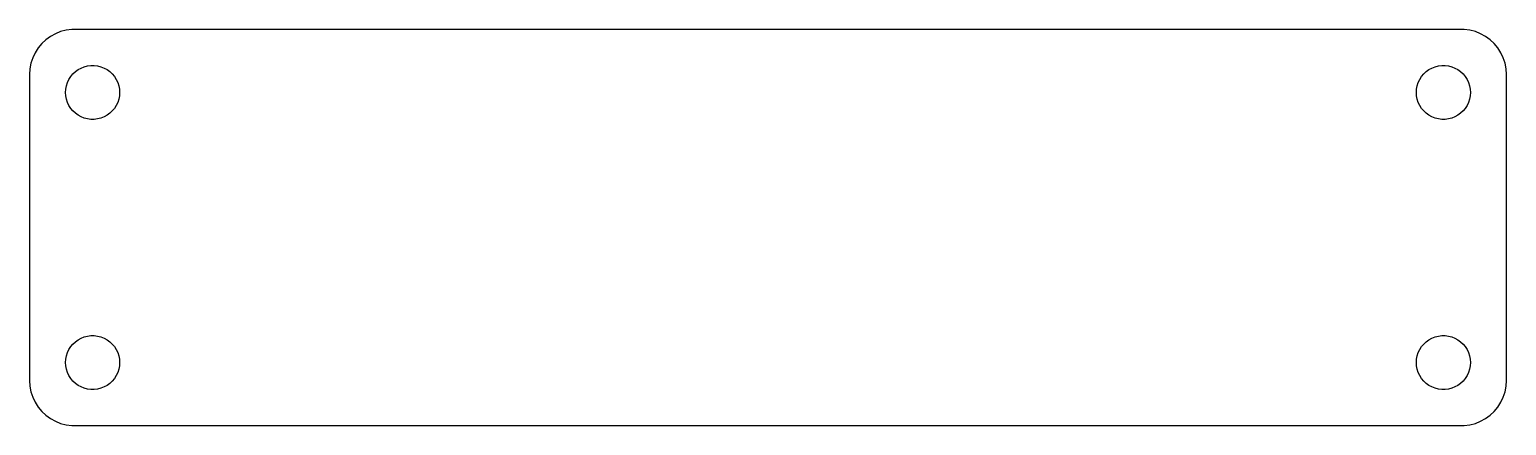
# Model space of a CAD drawing. Header units: metres. Extents: x -82 to 82, y -22 to 22.
import ezdxf

# ---------------------------------------------------------------- set-up
doc = ezdxf.new("R2010")
doc.units = ezdxf.units.M

msp = doc.modelspace()

# ---------------------------------------------------------------- linework, layer by layer
for p, q in [((-79.1289, 21.5241), (-79.6791, 21.2216)), ((-78.5451, 21.7553), (-79.1289, 21.5241)), ((-77.9369, 21.9114), (-78.5451, 21.7553)), ((-77.3139, 21.9901), (-77.9369, 21.9114)), ((77.3139, 21.9901), (-77.3139, 21.9901)), ((77.9369, 21.9114), (77.3139, 21.9901)), ((78.5451, 21.7553), (77.9369, 21.9114)), ((79.1289, 21.5241), (78.5451, 21.7553)), ((79.6791, 21.2216), (79.1289, 21.5241)), ((-81.0451, 19.9389), (-81.3815, 19.4088)), ((-80.6448, 20.4227), (-81.0451, 19.9389)), ((-80.1871, 20.8526), (-80.6448, 20.4227)), ((-79.6791, 21.2216), (-80.1871, 20.8526)), ((80.1871, 20.8526), (79.6791, 21.2216)), ((80.6448, 20.4227), (80.1871, 20.8526)), ((81.0451, 19.9389), (80.6448, 20.4227)), ((81.3815, 19.4088), (81.0451, 19.9389)), ((-81.8429, 18.2434), (-81.9606, 17.6267)), ((-81.6489, 18.8406), (-81.8429, 18.2434)), ((-81.3815, 19.4088), (-81.6489, 18.8406)), ((81.6489, 18.8406), (81.3815, 19.4088)), ((81.8429, 18.2434), (81.6489, 18.8406)), ((81.9606, 17.6267), (81.8429, 18.2434)), ((-81.9606, 17.6267), (-82, 17)), ((-82, 17), (-82, -17)), ((-77.7893, 16.1044), (-77.6289, 16.4453)), ((-77.6289, 16.4453), (-77.427, 16.7634)), ((-77.427, 16.7634), (-77.1869, 17.0536)), ((-77.1869, 17.0536), (-76.9123, 17.3115)), ((-76.9123, 17.3115), (-76.6075, 17.533)), ((-76.6075, 17.533), (-76.2773, 17.7145)), ((-76.2773, 17.7145), (-75.927, 17.8532)), ((-75.927, 17.8532), (-75.5621, 17.9469)), ((-75.5621, 17.9469), (-75.1884, 17.9941)), ((-75.1884, 17.9941), (-74.8116, 17.9941)), ((-74.8116, 17.9941), (-74.4379, 17.9469)), ((-74.4379, 17.9469), (-74.073, 17.8532)), ((-74.073, 17.8532), (-73.7227, 17.7145)), ((-73.7227, 17.7145), (-73.3925, 17.533)), ((-73.3925, 17.533), (-73.0877, 17.3115)), ((-73.0877, 17.3115), (-72.8131, 17.0536)), ((-72.8131, 17.0536), (-72.573, 16.7634)), ((-72.573, 16.7634), (-72.3711, 16.4453)), ((-72.3711, 16.4453), (-72.2107, 16.1044)), ((72.2107, 16.1044), (72.3711, 16.4453)), ((72.3711, 16.4453), (72.573, 16.7634)), ((72.573, 16.7634), (72.8131, 17.0536)), ((72.8131, 17.0536), (73.0877, 17.3115)), ((73.0877, 17.3115), (73.3925, 17.533)), ((73.3925, 17.533), (73.7227, 17.7145)), ((73.7227, 17.7145), (74.073, 17.8532)), ((74.073, 17.8532), (74.4379, 17.9469)), ((74.4379, 17.9469), (74.8116, 17.9941)), ((74.8116, 17.9941), (75.1884, 17.9941)), ((75.1884, 17.9941), (75.5621, 17.9469)), ((75.5621, 17.9469), (75.927, 17.8532)), ((75.927, 17.8532), (76.2773, 17.7145)), ((76.2773, 17.7145), (76.6075, 17.533)), ((76.6075, 17.533), (76.9123, 17.3115)), ((76.9123, 17.3115), (77.1869, 17.0536)), ((77.1869, 17.0536), (77.427, 16.7634)), ((77.427, 16.7634), (77.6289, 16.4453)), ((77.6289, 16.4453), (77.7893, 16.1044)), ((82, 17), (81.9606, 17.6267)), ((82, -17), (82, 17)), ((-78, 15), (-77.9763, 15.376)), ((-77.9763, 14.624), (-78, 15)), ((-77.9763, 15.376), (-77.9057, 15.7461)), ((-77.9057, 15.7461), (-77.7893, 16.1044)), ((-72.2107, 16.1044), (-72.0943, 15.7461)), ((-72.0943, 15.7461), (-72.0237, 15.376)), ((-72.0237, 15.376), (-72, 15)), ((-72, 15), (-72.0237, 14.624)), ((72, 15), (72.0237, 15.376)), ((72.0237, 14.624), (72, 15)), ((72.0237, 15.376), (72.0943, 15.7461)), ((72.0943, 15.7461), (72.2107, 16.1044)), ((77.7893, 16.1044), (77.9057, 15.7461)), ((77.9057, 15.7461), (77.9763, 15.376)), ((77.9763, 15.376), (78, 15)), ((78, 15), (77.9763, 14.624)), ((-77.9057, 14.2539), (-77.9763, 14.624)), ((-77.7893, 13.8956), (-77.9057, 14.2539)), ((-77.6289, 13.5547), (-77.7893, 13.8956)), ((-77.427, 13.2366), (-77.6289, 13.5547)), ((-77.1869, 12.9464), (-77.427, 13.2366)), ((-72.573, 13.2366), (-72.8131, 12.9464)), ((-72.3711, 13.5547), (-72.573, 13.2366)), ((-72.2107, 13.8956), (-72.3711, 13.5547)), ((-72.0943, 14.2539), (-72.2107, 13.8956)), ((-72.0237, 14.624), (-72.0943, 14.2539)), ((72.0943, 14.2539), (72.0237, 14.624)), ((72.2107, 13.8956), (72.0943, 14.2539)), ((72.3711, 13.5547), (72.2107, 13.8956)), ((72.573, 13.2366), (72.3711, 13.5547)), ((72.8131, 12.9464), (72.573, 13.2366)), ((77.427, 13.2366), (77.1869, 12.9464)), ((77.6289, 13.5547), (77.427, 13.2366)), ((77.7893, 13.8956), (77.6289, 13.5547)), ((77.9057, 14.2539), (77.7893, 13.8956)), ((77.9763, 14.624), (77.9057, 14.2539)), ((-76.9123, 12.6884), (-77.1869, 12.9464)), ((-76.6075, 12.467), (-76.9123, 12.6884)), ((-76.2773, 12.2855), (-76.6075, 12.467)), ((-75.927, 12.1468), (-76.2773, 12.2855)), ((-75.5621, 12.0531), (-75.927, 12.1468)), ((-75.1884, 12.0059), (-75.5621, 12.0531)), ((-74.8116, 12.0059), (-75.1884, 12.0059)), ((-74.4379, 12.0531), (-74.8116, 12.0059)), ((-74.073, 12.1468), (-74.4379, 12.0531)), ((-73.7227, 12.2855), (-74.073, 12.1468)), ((-73.3925, 12.467), (-73.7227, 12.2855)), ((-73.0877, 12.6884), (-73.3925, 12.467)), ((-72.8131, 12.9464), (-73.0877, 12.6884)), ((73.0877, 12.6884), (72.8131, 12.9464)), ((73.3925, 12.467), (73.0877, 12.6884)), ((73.7227, 12.2855), (73.3925, 12.467)), ((74.073, 12.1468), (73.7227, 12.2855)), ((74.4379, 12.0531), (74.073, 12.1468)), ((74.8116, 12.0059), (74.4379, 12.0531)), ((75.1884, 12.0059), (74.8116, 12.0059)), ((75.5621, 12.0531), (75.1884, 12.0059)), ((75.927, 12.1468), (75.5621, 12.0531)), ((76.2773, 12.2855), (75.927, 12.1468)), ((76.6075, 12.467), (76.2773, 12.2855)), ((76.9123, 12.6884), (76.6075, 12.467)), ((77.1869, 12.9464), (76.9123, 12.6884)), ((-77.427, -13.2366), (-77.1869, -12.9464)), ((-77.1869, -12.9464), (-76.9123, -12.6884)), ((-76.9123, -12.6884), (-76.6075, -12.467)), ((-76.6075, -12.467), (-76.2773, -12.2855)), ((-76.2773, -12.2855), (-75.927, -12.1468)), ((-75.927, -12.1468), (-75.5621, -12.0531)), ((-75.5621, -12.0531), (-75.1884, -12.0059)), ((-75.1884, -12.0059), (-74.8116, -12.0059)), ((-74.8116, -12.0059), (-74.4379, -12.0531)), ((-74.4379, -12.0531), (-74.073, -12.1468)), ((-74.073, -12.1468), (-73.7227, -12.2855)), ((-73.7227, -12.2855), (-73.3925, -12.467)), ((-73.3925, -12.467), (-73.0877, -12.6884)), ((-73.0877, -12.6884), (-72.8131, -12.9464)), ((-72.8131, -12.9464), (-72.573, -13.2366)), ((72.573, -13.2366), (72.8131, -12.9464)), ((72.8131, -12.9464), (73.0877, -12.6884)), ((73.0877, -12.6884), (73.3925, -12.467)), ((73.3925, -12.467), (73.7227, -12.2855)), ((73.7227, -12.2855), (74.073, -12.1468)), ((74.073, -12.1468), (74.4379, -12.0531)), ((74.4379, -12.0531), (74.8116, -12.0059)), ((74.8116, -12.0059), (75.1884, -12.0059)), ((75.1884, -12.0059), (75.5621, -12.0531)), ((75.5621, -12.0531), (75.927, -12.1468)), ((75.927, -12.1468), (76.2773, -12.2855)), ((76.2773, -12.2855), (76.6075, -12.467)), ((76.6075, -12.467), (76.9123, -12.6884)), ((76.9123, -12.6884), (77.1869, -12.9464)), ((77.1869, -12.9464), (77.427, -13.2366)), ((-78, -15), (-77.9763, -14.624)), ((-77.9763, -14.624), (-77.9057, -14.2539)), ((-77.9057, -14.2539), (-77.7893, -13.8956)), ((-77.7893, -13.8956), (-77.6289, -13.5547)), ((-77.6289, -13.5547), (-77.427, -13.2366)), ((-72.573, -13.2366), (-72.3711, -13.5547)), ((-72.3711, -13.5547), (-72.2107, -13.8956)), ((-72.2107, -13.8956), (-72.0943, -14.2539)), ((-72.0943, -14.2539), (-72.0237, -14.624)), ((-72.0237, -14.624), (-72, -15)), ((72, -15), (72.0237, -14.624)), ((72.0237, -14.624), (72.0943, -14.2539)), ((72.0943, -14.2539), (72.2107, -13.8956)), ((72.2107, -13.8956), (72.3711, -13.5547)), ((72.3711, -13.5547), (72.573, -13.2366)), ((77.427, -13.2366), (77.6289, -13.5547)), ((77.6289, -13.5547), (77.7893, -13.8956)), ((77.7893, -13.8956), (77.9057, -14.2539)), ((77.9057, -14.2539), (77.9763, -14.624)), ((77.9763, -14.624), (78, -15)), ((-77.9763, -15.376), (-78, -15)), ((-77.9057, -15.7461), (-77.9763, -15.376)), ((-77.7893, -16.1044), (-77.9057, -15.7461)), ((-77.6289, -16.4453), (-77.7893, -16.1044)), ((-72.2107, -16.1044), (-72.3711, -16.4453)), ((-72.0943, -15.7461), (-72.2107, -16.1044)), ((-72.0237, -15.376), (-72.0943, -15.7461)), ((-72, -15), (-72.0237, -15.376)), ((72.0237, -15.376), (72, -15)), ((72.0943, -15.7461), (72.0237, -15.376)), ((72.2107, -16.1044), (72.0943, -15.7461)), ((72.3711, -16.4453), (72.2107, -16.1044)), ((77.7893, -16.1044), (77.6289, -16.4453)), ((77.9057, -15.7461), (77.7893, -16.1044)), ((77.9763, -15.376), (77.9057, -15.7461)), ((78, -15), (77.9763, -15.376)), ((-82, -17), (-81.9606, -17.6267)), ((-81.9606, -17.6267), (-81.8429, -18.2434)), ((-77.427, -16.7634), (-77.6289, -16.4453)), ((-77.1869, -17.0536), (-77.427, -16.7634)), ((-76.9123, -17.3115), (-77.1869, -17.0536)), ((-76.6075, -17.533), (-76.9123, -17.3115)), ((-76.2773, -17.7145), (-76.6075, -17.533)), ((-75.927, -17.8532), (-76.2773, -17.7145)), ((-75.5621, -17.9469), (-75.927, -17.8532)), ((-75.1884, -17.9941), (-75.5621, -17.9469)), ((-74.8116, -17.9941), (-75.1884, -17.9941)), ((-74.4379, -17.9469), (-74.8116, -17.9941)), ((-74.073, -17.8532), (-74.4379, -17.9469)), ((-73.7227, -17.7145), (-74.073, -17.8532)), ((-73.3925, -17.533), (-73.7227, -17.7145)), ((-73.0877, -17.3115), (-73.3925, -17.533)), ((-72.8131, -17.0536), (-73.0877, -17.3115)), ((-72.573, -16.7634), (-72.8131, -17.0536)), ((-72.3711, -16.4453), (-72.573, -16.7634)), ((72.573, -16.7634), (72.3711, -16.4453)), ((72.8131, -17.0536), (72.573, -16.7634)), ((73.0877, -17.3115), (72.8131, -17.0536)), ((73.3925, -17.533), (73.0877, -17.3115)), ((73.7227, -17.7145), (73.3925, -17.533)), ((74.073, -17.8532), (73.7227, -17.7145)), ((74.4379, -17.9469), (74.073, -17.8532)), ((74.8116, -17.9941), (74.4379, -17.9469)), ((75.1884, -17.9941), (74.8116, -17.9941)), ((75.5621, -17.9469), (75.1884, -17.9941)), ((75.927, -17.8532), (75.5621, -17.9469)), ((76.2773, -17.7145), (75.927, -17.8532)), ((76.6075, -17.533), (76.2773, -17.7145)), ((76.9123, -17.3115), (76.6075, -17.533)), ((77.1869, -17.0536), (76.9123, -17.3115)), ((77.427, -16.7634), (77.1869, -17.0536)), ((77.6289, -16.4453), (77.427, -16.7634)), ((81.8429, -18.2434), (81.9606, -17.6267)), ((81.9606, -17.6267), (82, -17)), ((-81.8429, -18.2434), (-81.6489, -18.8406)), ((-81.6489, -18.8406), (-81.3815, -19.4088)), ((-81.3815, -19.4088), (-81.0451, -19.9389)), ((81.0451, -19.9389), (81.3815, -19.4088)), ((81.3815, -19.4088), (81.6489, -18.8406)), ((81.6489, -18.8406), (81.8429, -18.2434)), ((-81.0451, -19.9389), (-80.6448, -20.4227)), ((-80.6448, -20.4227), (-80.1871, -20.8526)), ((-80.1871, -20.8526), (-79.6791, -21.2216)), ((-79.6791, -21.2216), (-79.1289, -21.5241)), ((79.1289, -21.5241), (79.6791, -21.2216)), ((79.6791, -21.2216), (80.1871, -20.8526)), ((80.1871, -20.8526), (80.6448, -20.4227)), ((80.6448, -20.4227), (81.0451, -19.9389)), ((-79.1289, -21.5241), (-78.5451, -21.7553)), ((-78.5451, -21.7553), (-77.9369, -21.9114)), ((-77.9369, -21.9114), (-77.3139, -21.9901)), ((-77.3139, -21.9901), (77.3139, -21.9901)), ((77.3139, -21.9901), (77.9369, -21.9114)), ((77.9369, -21.9114), (78.5451, -21.7553)), ((78.5451, -21.7553), (79.1289, -21.5241))]:
    msp.add_line(p, q)

doc.saveas('drawing.dxf')
